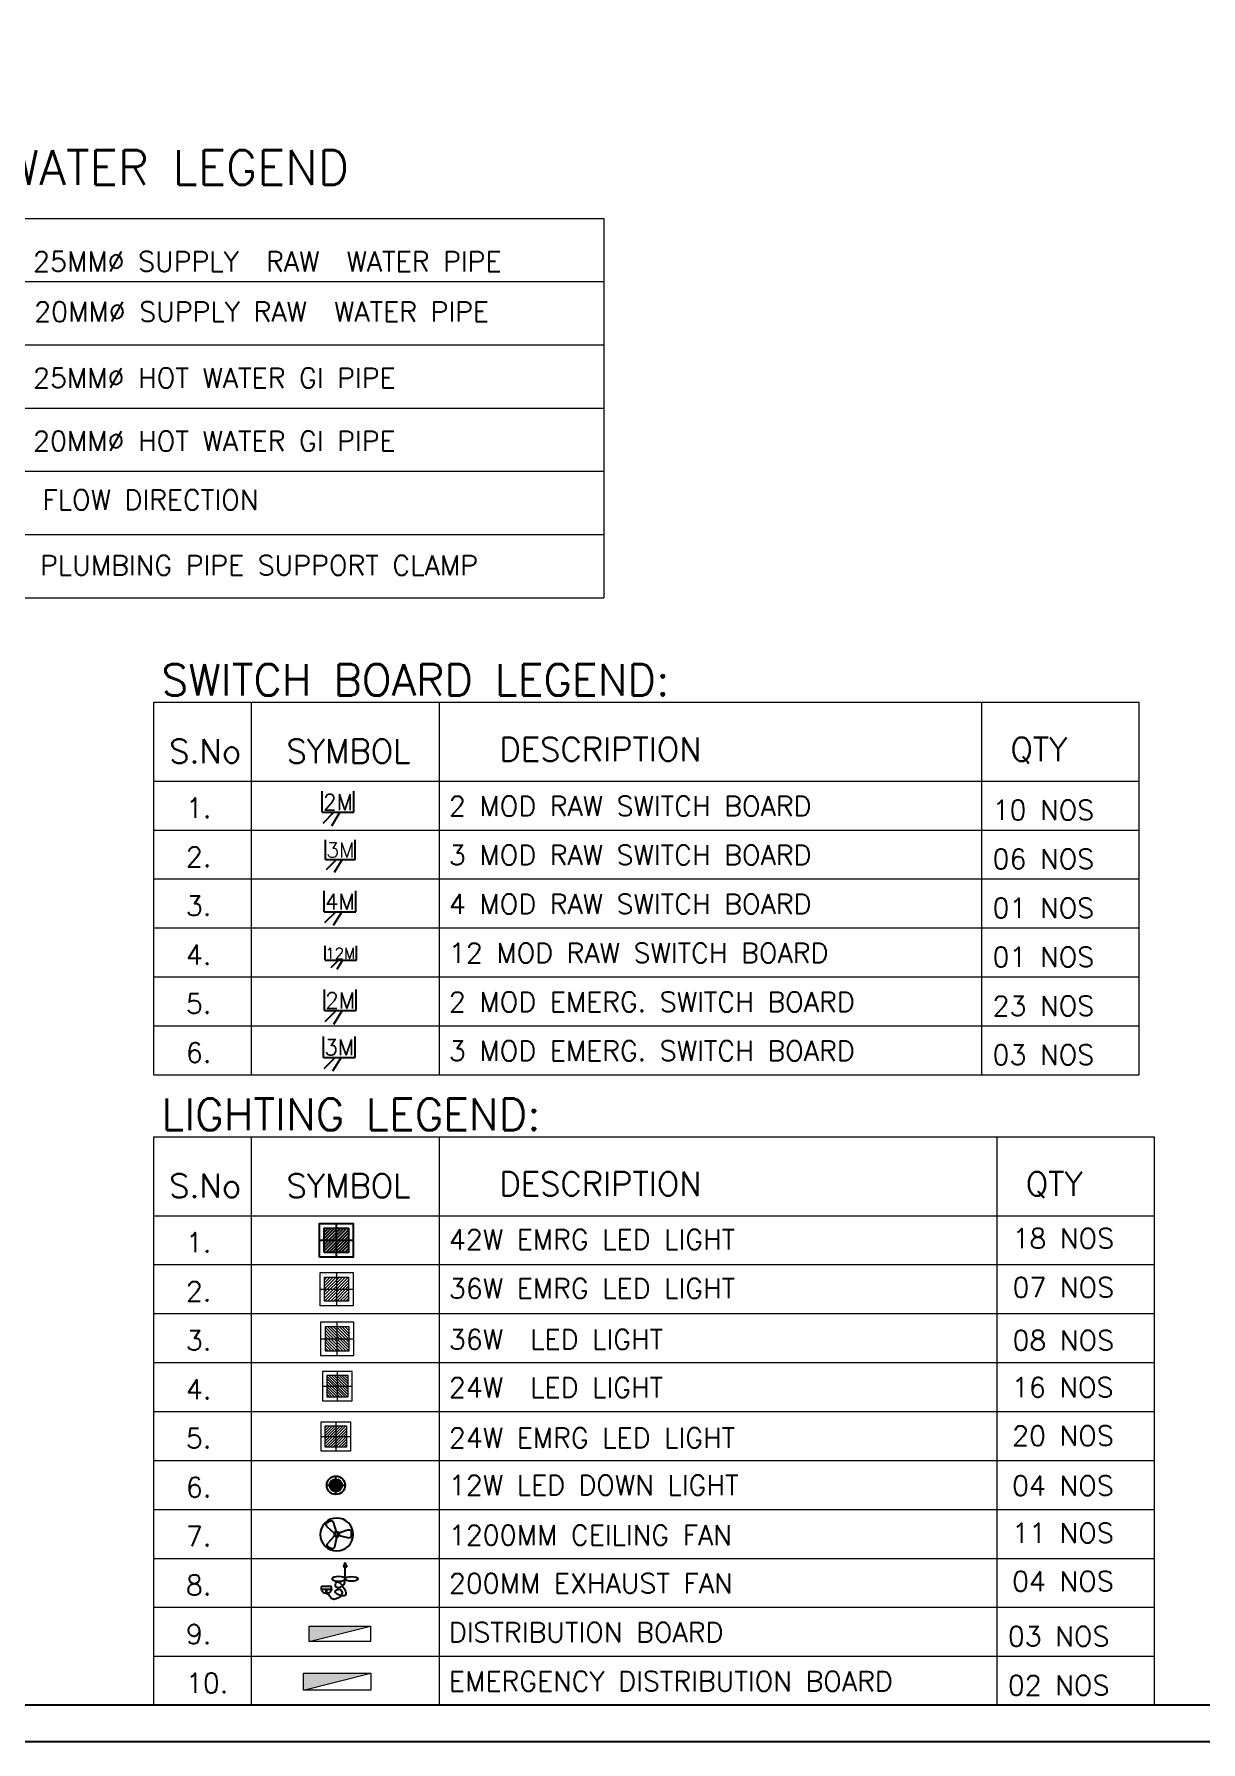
# Model space of a CAD drawing. Extents: x 3550807 to 4078732, y -628171 to -515859.
# Drawn here: x 3557860 to 3565239, y -551399 to -540592 of the extents above; entities that cross this region are included whole.
import ezdxf

# ---------------------------------------------------------------- set-up
doc = ezdxf.new("R2010")
doc.units = 0
doc.header["$LTSCALE"] = 6
doc.header["$MEASUREMENT"] = 0
doc.linetypes.add('ACAD_ISO04W100', pattern=[30, 24, -3, 0, -3])
doc.linetypes.add('CONTINU', pattern=[0])
doc.layers.get('0').update_dxf_attribs({"linetype": 'CONTINUOUS'})
for name, color, linetype in [('24W RAW POWER', 1, 'CONTINUOUS'), ('24W UPS POWER LIGHT', 5, 'CONTINUOUS'), ('ELE 36W EMERGENCY LIGHT', 5, 'CONTINUOUS'), ('ELE 36W LED LIGHT', 6, 'CONTINUOUS'), ('ELE-1200MM CEILINGFAN', 6, 'CONTINUOUS'), ('ELE-12M P.SB', 5, 'CONTINUOUS'), ('ELE-12W LED', 1, 'CONTINUOUS'), ('ELE-12W LED @ 1', 1, 'CONTINUOUS'), ('ELE-2M RAW P.SB', 40, 'CONTINUOUS'), ('ELE-2M UPS P.SB', 3, 'CONTINUOUS'), ('ELE-3M RAW P.SB', 40, 'CONTINUOUS'), ('ELE-3M UPS P.SB', 3, 'CONTINUOUS'), ('ELE-4M RAW P.SB', 7, 'CONTINUOUS'), ('ELE-EXHAUST FAN', 10, 'CONTINUOUS'), ('ELE-LIGHTING WIRRING', 7, 'CONTINUOUS'), ('P-Text', 8, 'CONTINUOUS')]:
    doc.layers.add(name, color=color, linetype=linetype)
for name, color, linetype, lineweight in [('axes', 40, 'ACAD_ISO04W100', 25), ('ELE-24W EMERGENCY  LED LIGHT', 5, 'CONTINUOUS', 18), ('ELE-24W LED LIGHT', 1, 'CONTINUOUS', 18), ('ELE-36W EMERGENCY  LED LIGHT', 7, 'CONTINUOUS', 18), ('ELE-36W LED LIGHT', 210, 'CONTINUOUS', 18), ('ELE. DB', 1, 'CONTINUOUS', 9), ('hatch', 252, 'CONTINUOUS', 9)]:
    doc.layers.add(name, color=color, linetype=linetype, lineweight=lineweight)
doc.layers.add('ELE-42W EMERGENCY DOWN LIGHT', color=7, linetype='CONTINUOUS', true_color=0x608ec6)
doc.styles.add('ROMANS', font='romans.shx')
doc.styles.get("Standard").update_dxf_attribs({"font": 'SIMPLEX'})

# ---------------------------------------------------------------- blocks, each defined once
blk = doc.blocks.new('ELE.EMERGENCY 40W LED LIGHT')
at = {"layer": 'ELE-36W EMERGENCY  LED LIGHT'}
h = blk.add_hatch(dxfattribs=at)
h.set_pattern_fill('ANSI31', color=5, scale=300, style=0)
h.paths.add_polyline_path([(-208, -208), (-208, 208), (208, 208), (208, -208)])
for p, q in [((-288, 0), (288, 0)), ((0, 288), (0, -288))]:
    blk.add_line(p, q, dxfattribs=at)
for points in [[(-288, -288), (-288, 288), (288, 288), (288, -288)], [(-208, -208), (-208, 208), (208, 208), (208, -208)]]:
    blk.add_lwpolyline(points, close=True, dxfattribs=at)
blk = doc.blocks.new('light300x600')
at = {"layer": 'ELE-36W LED LIGHT', "lineweight": 0}
for p, q in [((918215, -78407), (918215, -79007)), ((918815, -78407), (918215, -78407)), ((918298, -78491), (918299, -78491)), ((918298, -78544), (918352, -78491)), ((918298, -78597), (918405, -78491)), ((918298, -78650), (918458, -78491)), ((918298, -78703), (918511, -78491)), ((918298, -78756), (918564, -78491)), ((918298, -78809), (918617, -78491)), ((918298, -78862), (918670, -78491)), ((918298, -78916), (918723, -78491)), ((918298, -78491), (918298, -78924)), ((918731, -78491), (918298, -78491)), ((918515, -78407), (918515, -79007)), ((918731, -78924), (918731, -78491)), ((918815, -79007), (918815, -78407)), ((918215, -78707), (918815, -78707)), ((918343, -78924), (918731, -78536)), ((918396, -78924), (918731, -78589)), ((918449, -78924), (918731, -78642)), ((918502, -78924), (918731, -78695)), ((918555, -78924), (918731, -78748)), ((918608, -78924), (918731, -78801)), ((918215, -79007), (918815, -79007)), ((918298, -78924), (918731, -78924)), ((918661, -78924), (918731, -78854)), ((918714, -78924), (918731, -78907))]:
    blk.add_line(p, q, dxfattribs=at)
blk = doc.blocks.new('24w led light')
at = {"layer": 'ELE-24W LED LIGHT', "color": 1, "lineweight": 0}
for p, q in [((159, 159), (-160, 159)), ((-160, 159), (-160, -160)), ((115, 115), (-116, 115)), ((-116, 115), (-116, -116)), ((110, -116), (-116, 110)), ((82, -116), (-116, 82)), ((54, -116), (-116, 54)), ((26, -116), (-116, 26)), ((115, -92), (-92, 115)), ((115, -64), (-64, 115)), ((115, -35), (-35, 115)), ((115, -7), (-7, 115)), ((-1, -160), (-1, 159)), ((115, 21), (21, 115)), ((115, 49), (49, 115)), ((115, 77), (77, 115)), ((115, 106), (106, 115)), ((115, -116), (115, 115)), ((159, -160), (159, 159)), ((-160, -1), (159, -1)), ((-160, -160), (159, -160)), ((-3, -116), (-116, -3)), ((-31, -116), (-116, -31)), ((-59, -116), (-116, -59)), ((-87, -116), (-116, -87)), ((-115, -116), (-116, -115)), ((-116, -116), (115, -116))]:
    blk.add_line(p, q, dxfattribs=at)
blk = doc.blocks.new('24w led emeregency')
at = {"layer": 'ELE-24W EMERGENCY  LED LIGHT'}
h = blk.add_hatch(dxfattribs=at)
h.set_pattern_fill('ANSI31', scale=166.67, style=0)
h.paths.add_polyline_path([(-115, -115), (-115, 115), (115, 115), (115, -115)])
at = {"layer": 'ELE-24W EMERGENCY  LED LIGHT', "color": 5}
for p, q in [((-160, 0), (160, 0)), ((0, 160), (0, -160))]:
    blk.add_line(p, q, dxfattribs=at)
for points in [[(-160, -160), (-160, 160), (160, 160), (160, -160)], [(-115, -115), (-115, 115), (115, 115), (115, -115)]]:
    blk.add_lwpolyline(points, close=True, dxfattribs=at)
blk = doc.blocks.new('A$C07FB25EA')
at = {"layer": 'ELE-1200MM CEILINGFAN', "color": 3}
for p, q in [((-14.8, -1), (-14.8, 2.4)), ((-11.8, 4.5), (-2.2, 1.4)), ((0.3, 2.6), (3.2, 12.1)), ((9.8, 7.9), (2.4, 1.2)), ((6.5, 13.4), (9.5, 11.6)), ((-2.4, -1.1), (-12, -3.3)), ((2, -12.5), (-0.1, -2.6)), ((2.2, -1.5), (8.9, -8.8)), ((8.3, -12.3), (5.3, -14))]:
    blk.add_line(p, q, dxfattribs=at)
at = {"layer": 'ELE-1200MM CEILINGFAN', "color": 5, "ltscale": 10}
blk.add_circle((0, 0), 16.4, dxfattribs=at)
at = {"layer": 'ELE-1200MM CEILINGFAN', "color": 3}
for radius in [2.65, 1.58]:
    blk.add_circle((0, 0), radius, dxfattribs=at)
for centre, start, end in [((-12.5, 2.4), 71.9493, 179.5281), ((5.4, 11.4), 59.5281, 162.5229), ((8.3, 9.7), 311.9493, 59.5281), ((-12.5, -1), 179.5281, 282.5229), ((4.2, -12), 191.9493, 299.5281), ((7.2, -10.3), 299.5281, 42.5229)]:
    blk.add_arc(centre, 2.3, start, end, dxfattribs=at)
blk = doc.blocks.new('A$C44D17E71')
at = {"layer": 'ELE-EXHAUST FAN', "color": 1}
for p, q in [((-13.3, 0.7), (-9.8, 2.1)), ((-13.3, 0.7), (-9.8, -0.5)), ((-9.8, 2.1), (-9.8, -0.5)), ((-1, 0.8), (-9.8, 0.8)), ((6.6, -9.3), (4.7, -9.3)), ((4.7, -9.3), (4.7, -16.8)), ((6.6, -16.8), (6.6, -9.3)), ((6.6, -16.8), (4.7, -16.8)), ((6.6, -13), (10.1, -13)), ((6.6, -13.6), (10.1, -13.6))]:
    blk.add_line(p, q, dxfattribs=at)
blk.add_ellipse((-1, 5.6), major_axis=(0, -4.83), ratio=0.36355, dxfattribs=at)
at = {"layer": 'ELE-EXHAUST FAN', "color": 1, "extrusion": (0, 0, -1)}
blk.add_ellipse((-1, -4), major_axis=(0, 4.83), ratio=0.36355, dxfattribs=at)
blk.add_ellipse((6.3, -13.1), major_axis=(0.02, 3.76), ratio=1, start_param=0.079283, end_param=3.06231, dxfattribs=at)
at = {"layer": 'ELE-EXHAUST FAN', "color": 1}
blk.add_open_spline([(-1, 0.8), (-0.8, -0.3), (3.4, 2.5), (7.6, -7), (-1, -6), (5.2, 0.4), (14.3, 3.1), (9.2, -9.4), (5.4, -2.5), (11.7, 0), (16.8, -10.8), (10.1, -10.7), (10.1, -13)], degree=3, knots=[0, 0, 0, 0, 6.261699, 12.352893, 15.787239, 21.858742, 28.752755, 35.678217, 39.225495, 45.354107, 53.693878, 67.421453, 67.421453, 67.421453, 67.421453], dxfattribs=at)
blk = doc.blocks.new('18W LED')
at = {"layer": 'ELE-12W LED @ 1'}
h = blk.add_hatch(dxfattribs=at)
h.set_pattern_fill('ANSI31', color=252)
h.set_pattern_definition([(45, (-1135553.9097, 459369.4158), (-2.24506403, 2.24506403), [])])
edge = h.paths.add_edge_path()
edge.add_arc((0, 0), 85.7, 0, 360)
at = {"layer": 'ELE-12W LED', "color": 1}
for p, q in [((-126, 0), (126, 0)), ((0, -126), (0, 126))]:
    blk.add_line(p, q, dxfattribs=at)
for radius in [126, 85.7]:
    blk.add_circle((0, 0), radius, dxfattribs=at)
blk = doc.blocks.new('54W EME')
at = {"layer": 'ELE-42W EMERGENCY DOWN LIGHT'}
h = blk.add_hatch(dxfattribs=at)
h.set_pattern_fill('ANSI31', color=8, scale=312.5, style=0)
h.paths.add_polyline_path([(-216, -216), (-216, 216), (216, 216), (216, -216)])
for p, q in [((-300, 0), (300, 0)), ((0, 300), (0, -300))]:
    blk.add_line(p, q, dxfattribs=at)
for points in [[(-300, -300), (-300, 300), (300, 300), (300, -300)], [(-216, -216), (-216, 216), (216, 216), (216, -216)]]:
    blk.add_lwpolyline(points, close=True, dxfattribs=at)
blk = doc.blocks.new('RPDB')
at = {"layer": 'ELE. DB'}
h = blk.add_hatch(color=1, dxfattribs=at)
h.dxf.hatch_style = 1
h.paths.add_polyline_path([(150, 0), (150, 600), (0, 600)])
at = {"layer": 'ELE. DB', "color": 1}
blk.add_line((0, 600), (150, 0), dxfattribs=at)
blk.add_lwpolyline([(0, 0), (0, 600), (150, 600), (150, 0)], close=True, dxfattribs=at)
blk = doc.blocks.new('UPS DB')
at = {"layer": 'hatch'}
h = blk.add_hatch(color=3, dxfattribs=at)
h.dxf.hatch_style = 1
h.paths.add_polyline_path([(0, -150), (600, -150), (600, 0)])
at = {"layer": 'ELE. DB', "color": 3}
blk.add_line((600, 0), (0, -150), dxfattribs=at)
blk.add_lwpolyline([(0, 0), (600, 0), (600, -150), (0, -150)], close=True, dxfattribs=at)
blk = doc.blocks.new('2M UPS SB')
at = {"layer": 'ELE-2M UPS P.SB', "color": 3}
for p, q in [((-134, 160), (-69, 265)), ((-240, 160), (-240, 0)), ((0, 160), (-240, 160)), ((-88, 160), (-3, 245)), ((0, 160), (0, 0))]:
    blk.add_line(p, q, dxfattribs=at)
blk.add_text('2M', height=120, rotation=180, dxfattribs=at).set_placement((-6, 143))
blk = doc.blocks.new('2M SB')
at = {"layer": 'ELE-2M RAW P.SB'}
for p, q in [((-134, 160), (-69, 265)), ((-240, 160), (-240, 0)), ((0, 160), (-240, 160)), ((-88, 160), (-3, 245)), ((0, 160), (0, 0))]:
    blk.add_line(p, q, dxfattribs=at)
blk.add_text('2M', height=120, rotation=180, dxfattribs=at).set_placement((-6, 143))
blk = doc.blocks.new('4M P.SB')
at = {"layer": 'ELE-2M RAW P.SB'}
for p, q in [((0, 0), (3.33, 0)), ((0, 0), (0, -5)), ((0, -2.79), (-2.19, -1.44)), ((0, -1.84), (-1.77, -0.07)), ((0, -5), (3.33, -5))]:
    blk.add_line(p, q, dxfattribs=at)
blk.add_text('4M', height=2.5, rotation=270, dxfattribs=at).set_placement((0.35, -0.13))
blk = doc.blocks.new('12M')
at = {"layer": 'ELE-3M RAW P.SB'}
for p, q in [((66145.49, -30924.53), (66145.49, -30921.2)), ((66152.84, -30924.53), (66152.84, -30921.2)), ((66145.49, -30924.53), (66152.84, -30924.53)), ((66148.6, -30924.53), (66146.83, -30926.3)), ((66149.55, -30924.53), (66148.2, -30926.72))]:
    blk.add_line(p, q, dxfattribs=at)
blk.add_text('12M', height=2.5, dxfattribs=at).set_placement((66145.61, -30924.18))
blk = doc.blocks.new('3M UPS SB')
at = {"layer": 'ELE-3M UPS P.SB', "color": 3}
for p, q in [((-134, 160), (-69, 265)), ((-240, 160), (-240, 0)), ((0, 160), (-240, 160)), ((-88, 160), (-3, 245)), ((0, 160), (0, 0))]:
    blk.add_line(p, q, dxfattribs=at)
blk.add_text('3M', height=120, rotation=180, dxfattribs=at).set_placement((-6, 143))
blk = doc.blocks.new('TEWSER')
at = {"layer": 'ELE-3M RAW P.SB'}
for p, q in [((0, 0), (125, 0)), ((0, 0), (0, -188)), ((0, -105), (-82, -54)), ((0, -69), (-66, -3)), ((0, -188), (125, -188))]:
    blk.add_line(p, q, dxfattribs=at)
blk.add_text('3M', height=93.8, rotation=270, dxfattribs=at).set_placement((13, -5))

msp = doc.modelspace()

# ---------------------------------------------------------------- linework, layer by layer
for points in [[(3595887.8, -519387.1), (3595887.8, -551398.5), (3550806.6, -551398.5), (3550806.6, -519387.1)], [(3595656, -519618.9), (3595656, -551166.7), (3551038.4, -551166.7), (3551038.4, -519618.9)]]:
    msp.add_lwpolyline(points, close=True)
at = {"layer": 'axes', "color": 7, "linetype": 'CONTINU', "lineweight": 0}
for p, q in [((3559231.8, -544819), (3559231.8, -547177.3)), ((3560420.7, -544819), (3560420.7, -547177.3)), ((3563851.8, -544819), (3563851.8, -547177.3)), ((3558616.9, -545318.6), (3564846.1, -545318.6)), ((3558616.9, -545628.4), (3564846.1, -545628.4)), ((3558616.9, -545938.2), (3564846.1, -545938.2)), ((3558616.9, -546248), (3564846.1, -546248)), ((3558616.9, -546557.8), (3564846.1, -546557.8)), ((3558616.9, -546867.6), (3564846.1, -546867.6)), ((3558616.9, -547177.3), (3564846.1, -547177.3)), ((3559231.8, -547569.3), (3559231.8, -551166.7)), ((3560420.7, -547569.3), (3560420.7, -551166.7)), ((3563948.4, -547569.3), (3563948.4, -551166.7)), ((3558616.9, -548068.9), (3564942.8, -548068.9)), ((3558616.9, -548378.6), (3564942.8, -548378.6)), ((3558616.9, -548688.4), (3564942.8, -548688.4)), ((3558616.9, -548998.2), (3564942.8, -548998.2)), ((3558616.9, -549308), (3564942.8, -549308)), ((3558616.9, -549617.8), (3564942.8, -549617.8)), ((3558616.9, -549927.6), (3564942.8, -549927.6)), ((3558616.9, -550237.4), (3564942.8, -550237.4)), ((3558616.9, -550547.1), (3564942.8, -550547.1)), ((3558616.9, -550856.9), (3564942.8, -550856.9)), ((3558616.9, -551166.7), (3564942.8, -551166.7))]:
    msp.add_line(p, q, dxfattribs=at)
for points in [[(3558616.9, -547177.3), (3558616.9, -544819), (3564846.1, -544819), (3564846.1, -547177.3)], [(3558616.9, -551166.7), (3558616.9, -547569.3), (3564942.8, -547569.3), (3564942.8, -551166.7)]]:
    msp.add_lwpolyline(points, dxfattribs=at)
at = {"layer": 'P-Text', "color": 7, "linetype": 'ByBlock', "lineweight": 0}
for p, q in [((3556361.3, -541758), (3561463.4, -541758)), ((3556361.3, -541758), (3561463.4, -541758)), ((3561463.4, -541758), (3561462.8, -544158)), ((3556361.3, -542158), (3561463.4, -542158)), ((3556361.3, -542158), (3561463.4, -542158)), ((3556361.3, -542558), (3561463.4, -542558)), ((3556361.3, -542558), (3561463.4, -542558)), ((3556361.6, -542958), (3561463.8, -542958)), ((3556361.3, -543358), (3561463.4, -543358)), ((3556361, -543758), (3561463.1, -543758)), ((3556361.3, -544158), (3561463.4, -544158))]:
    msp.add_line(p, q, dxfattribs=at)

# ---------------------------------------------------------------- block references
at = {"layer": '24W RAW POWER', "lineweight": 9, "xscale": 0.5845946691697645, "yscale": 0.5845946691697645, "zscale": 0.5845946691697645}
msp.add_blockref('24w led light', (3559777.7, -549147.9), dxfattribs=at)
at = {"layer": '24W UPS POWER LIGHT', "lineweight": 9, "xscale": 0.5827678108277604, "yscale": 0.5827678108277604, "zscale": 0.5827678108277604}
msp.add_blockref('24w led emeregency', (3559767.9, -549466.8), dxfattribs=at)
at = {"layer": 'ELE 36W EMERGENCY LIGHT', "xscale": 0.36422988176771, "yscale": 0.36422988176771, "zscale": 0.36422988176771}
msp.add_blockref('ELE.EMERGENCY 40W LED LIGHT', (3559772.6, -548533.8), dxfattribs=at)
at = {"layer": 'ELE 36W LED LIGHT', "xscale": 0.3496606864969679, "yscale": 0.3496606864969679, "zscale": 0.3496606864969679, "rotation": 89.9999999995464}
msp.add_blockref('light300x600', (3532255.1, -870016.7), dxfattribs=at)
at = {"layer": 'ELE-1200MM CEILINGFAN', "color": 7, "ltscale": 8, "xscale": -6.343525579293813, "yscale": 6.343525579293813, "zscale": 6.343525579293813}
msp.add_blockref('A$C07FB25EA', (3559773.1, -550086.1), dxfattribs=at)
at = {"layer": 'ELE-12M P.SB', "color": 5, "linetype": 'CONTINU', "xscale": 27.20566415591583, "yscale": 27.20566415591583, "zscale": 27.20566415591583}
msp.add_blockref('12M', (1760167.4, 294870.3), dxfattribs=at)
at = {"layer": 'ELE-12W LED', "color": 6, "xscale": 0.4614878133998618, "yscale": 0.4614878133998618, "zscale": 0.4614878133998618}
msp.add_blockref('18W LED', (3559767.9, -549775.1), dxfattribs=at)
at = {"layer": 'ELE-2M RAW P.SB', "color": 6, "xscale": 0.8333333333330731, "yscale": 0.8333333333330731, "zscale": 0.8333333333330731, "rotation": 179.9999999999999}
msp.add_blockref('2M SB', (3559682.1, -545382.5), dxfattribs=at)
at = {"layer": 'ELE-2M UPS P.SB', "color": 6, "xscale": 0.8333333333330731, "yscale": 0.8333333333330731, "zscale": 0.8333333333330731, "rotation": 180}
msp.add_blockref('2M UPS SB', (3559695.7, -546637.9), dxfattribs=at)
at = {"layer": 'ELE-3M RAW P.SB', "color": 26, "linetype": 'ByBlock', "rotation": 90}
msp.add_blockref('TEWSER', (3559702.7, -545814.8), dxfattribs=at)
at = {"layer": 'ELE-3M UPS P.SB', "color": 6, "xscale": 0.8333333333330731, "yscale": 0.8333333333330731, "zscale": 0.8333333333330731, "rotation": 180}
msp.add_blockref('3M UPS SB', (3559690, -546934.5), dxfattribs=at)
at = {"layer": 'ELE-42W EMERGENCY DOWN LIGHT', "linetype": 'ByBlock', "xscale": 0.3543787660439607, "yscale": 0.3543787660439607, "zscale": 0.3543787660439607}
msp.add_blockref('54W EME', (3559770.4, -548224.7), dxfattribs=at)
at = {"layer": 'ELE-4M RAW P.SB', "color": 7, "linetype": 'CONTINU', "xscale": 39.99999999998751, "yscale": 39.99999999998751, "zscale": 39.99999999998751, "rotation": 89.99999999999993}
msp.add_blockref('4M P.SB', (3559693.8, -546145.9), dxfattribs=at)
at = {"layer": 'ELE-EXHAUST FAN', "xscale": 8.475743973959146, "yscale": 8.475743973959146, "zscale": 8.475743973959146, "rotation": 270}
msp.add_blockref('A$C44D17E71', (3559819.6, -550375.5), dxfattribs=at)
at = {"layer": 'ELE. DB'}
for name, p, xscale, yscale, zscale, rotation in [('RPDB', (3559987.6, -550762.7), 0.6480274736287961, 0.6480274736287961, 0.6480274736287961, 89.9999999999999), ('UPS DB', (3559988.6, -551070.8), 0.7097461312461177, 0.7097461312461177, 0.7097461312461177, 179.9999999999998)]:
    msp.add_blockref(name, p, dxfattribs=dict(at, xscale=xscale, yscale=yscale, zscale=zscale, rotation=rotation))

# ---------------------------------------------------------------- texts
at = {"layer": 'ELE-LIGHTING WIRRING', "color": 7, "linetype": 'CONTINU', "lineweight": 0, "style": 'ROMANS'}
for s, height, p in [('SUPPLY WATER LEGEND', 218.723, (3556401.2, -541545.1)), ('25MM%%C SUPPLY  RAW  WATER PIPE', 125, (3557852.8, -542093.3)), ('20MM%%C SUPPLY RAW  WATER PIPE', 125, (3557859.7, -542411.2)), ('25MM%%C HOT WATER GI PIPE', 125, (3557852.3, -542829.7)), ('20MM%%C HOT WATER GI PIPE', 125, (3557852.3, -543229.6)), ('FLOW DIRECTION', 125, (3557911.8, -543601.4)), ('PLUMBING PIPE SUPPORT CLAMP', 125, (3557896.4, -544015.6))]:
    msp.add_text(s, height=height, dxfattribs=at).set_placement(p)
at = {"layer": 'ELE-LIGHTING WIRRING', "color": 7, "linetype": 'CONTINU', "lineweight": 0, "attachment_point": 1, "style": 'ROMANS'}
for s, insert, char_height, width in [('{\\C256;SWITCH BOARD LEGEND:}', (3558663.5, -544577.9), 200, 4776.923), ('{\\C256;S.No}', (3558713, -545054.3), 150, 383.957), ('{\\C256;SYMBOL}', (3559455.6, -545054.3), 150, 383.957), ('{\\C256;DESCRIPTION}', (3560802.2, -545042.2), 150, 383.957), ('{\\C256;QTY}', (3564034.7, -545042.2), 150, 383.957), ('{\\C256;1.}', (3558819.5, -545425.6), 125, 383.957), ('{\\C256;2 MOD RAW SWITCH BOARD}', (3560482.5, -545414.3), 125, 2689.156), ('{\\C256;10 NOS}', (3563921.3, -545439.8), 125, 930.343), ('{\\C256;3 MOD RAW SWITCH BOARD}', (3560482.5, -545724.1), 125, 2689.156), ('{\\C256;2.}', (3558819.5, -545735.4), 125, 383.957), ('{\\C256;06 NOS\\P}', (3563921.3, -545749.6), 125, 1056.639), ('{\\C256;3.}', (3558819.5, -546045.2), 125, 383.957), ('{\\C256;4 MOD RAW SWITCH BOARD}', (3560482.5, -546033.9), 125, 2689.156), ('{\\C256;01 NOS\\P}', (3563921.3, -546059.4), 125, 1056.639), ('{\\C256;4.}', (3558819.5, -546354.9), 125, 383.957), ('{\\C256;12 MOD RAW SWITCH BOARD}', (3560482.5, -546343.7), 125, 3079.025), ('{\\C256;01 NOS}', (3563921.3, -546369.2), 125, 957.799), ('{\\C256;5.}', (3558819.5, -546664.7), 125, 383.957), ('{\\C256;2 MOD EMERG. SWITCH BOARD}', (3560482.5, -546653.5), 125, 3265.722), ('{\\C256;23 NOS}', (3563921.3, -546678.9), 125, 858.959), ('{\\C256;6.}', (3558819.5, -546974.5), 125, 383.957), ('{\\C256;3 MOD EMERG. SWITCH BOARD}', (3560482.5, -546963.3), 125, 3051.569), ('{\\C256;03 NOS\\P}', (3563921.3, -546988.7), 125, 897.397), ('{\\C256;LIGHTING LEGEND:}', (3558663.5, -547328.2), 200, 4776.923), ('{\\C256;S.No}', (3558713, -547804.5), 150, 383.957), ('{\\C256;SYMBOL}', (3559455.6, -547804.5), 150, 383.957), ('{\\C256;DESCRIPTION}', (3560802.2, -547792.4), 150, 383.957), ('{\\C256;QTY}', (3564131.4, -547792.4), 150, 383.957), ('{\\C256;1.}', (3558819.5, -548175.8), 125, 383.957), ('{\\C256;42W EMRG LED LIGHT}', (3560482.5, -548156.9), 125, 2689.156), ('{\\C256;18 NOS\\P}', (3564047.4, -548150.4), 125, 1147.952), ('{\\C256;2.}', (3558819.5, -548485.6), 125, 383.957), ('{\\C256;36W EMRG LED LIGHT}', (3560482.5, -548466.7), 125, 2689.156), ('{\\C256;07 NOS\\P}', (3564047.4, -548460.2), 125, 1147.952), ('{\\C256;3.}', (3558819.5, -548795.4), 125, 383.957), ('{\\C256;36W  LED LIGHT}', (3560482.5, -548789.4), 125, 2689.156), ('{\\C256;08 NOS\\P}', (3564047.4, -548795.2), 125, 1159.587), ('{\\C256;4.}', (3558819.5, -549105.2), 125, 383.957), ('{\\C256;24W  LED LIGHT}', (3560482.5, -549093.6), 125, 2689.156), ('{\\C256;16 NOS}', (3564043.5, -549092.5), 125, 1050.993), ('{\\C256;20 NOS\\P}', (3564045, -549399.1), 125, 1066.506), ('{\\C256;5.}', (3558819.5, -549415), 125, 383.957), ('{\\C256;24W EMRG LED LIGHT}', (3560482.5, -549412.4), 125, 2689.156), ('{\\C256;6.}', (3558819.5, -549724.7), 125, 383.957), ('{\\C256;12W LED DOWN LIGHT}', (3560482.5, -549711.6), 125, 2689.156), ('{\\C256;04 NOS\\P}', (3564045, -549715), 125, 1070.385), ('{\\C256;7.}', (3558819.5, -550034.5), 125, 383.957), ('{\\C256;1200MM CEILING FAN}', (3560482.5, -550027.9), 125, 2689.156), ('{\\C256;11 NOS\\P}', (3564045, -550014.6), 125, 941.326), ('{\\C256;8.}', (3558819.5, -550344.3), 125, 383.957), ('{\\C256;200MM EXHAUST FAN}', (3560482.5, -550333.1), 125, 2689.156), ('{\\C256;04 NOS\\P}', (3564045, -550319.8), 125, 974.272), ('{\\C256;9.}', (3558819.5, -550654.1), 125, 383.957), ('{\\C256;DISTRIBUTION BOARD}', (3560482.5, -550642.8), 125, 2689.156), ('{\\C256;03 NOS}', (3564017.9, -550668.3), 125, 935.835), ('{\\C256;10.}', (3558819.5, -550963.9), 125, 383.957), ('{\\C256;EMERGENCY DISTRIBUTION BOARD}', (3560482.5, -550952.6), 125, 3468.893), ('{\\C256;02 NOS}', (3564017.9, -550978.1), 125, 1029.183)]:
    msp.add_mtext(s, dxfattribs=dict(at, insert=insert, char_height=char_height, width=width))

doc.saveas('drawing.dxf')
